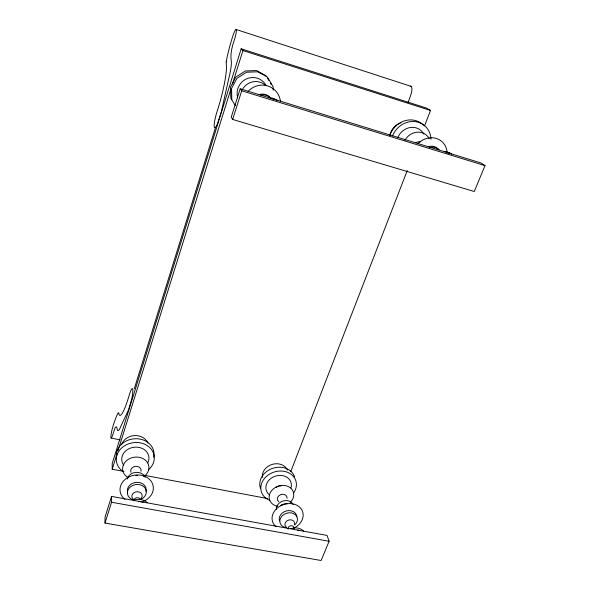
<?xml version="1.0" encoding="UTF-8"?>
<svg xmlns="http://www.w3.org/2000/svg" width="590" height="590" viewBox="0 0 590 590"><rect width="100%" height="100%" fill="white"/><g stroke="black" fill="none" stroke-linecap="round" stroke-linejoin="round"><path stroke-width="0.89" d="M104.991 523.072L105.05 517.069L111.569 496.404L327.052 535.425L329.102 541.273L321.122 560.5L104.991 523.072L111.576 502.245L111.569 496.404M408.125 102.365L410.559 95.565A8.312 2.81 -70.6 0 0 410.257 86.236M134.269 388.773L215.402 127.883M424.52 125.913L430.501 110.47L426.43 108.059L241.163 48.8L112.211 463.541L112.218 469.227L123.966 471.44M112.218 469.227L117.159 453.393M117.985 450.753L230.852 89.245M232.497 83.972L242.933 50.548L241.163 48.8M240.182 88.802L231.243 117.13L232.652 119.446L474.264 191.514L485.01 165.62L480.924 162.943L240.182 88.802L241.716 90.801L485.01 165.62M232.652 119.446L241.716 90.801M290.737 471.631L407.262 170.525M111.576 502.245L329.102 541.273M143.857 475.201L267.698 498.579M111.134 438.075L120.161 439.86M242.933 50.548L430.501 110.47M236.184 29.5L411.001 86.324M266.23 75.874L256.584 70.549L245.462 70.962L235.919 77.017L230.565 87.04L230.83 98.272L235.373 105.581M267.624 78.256L269.018 80.646M270.412 83.035L271.341 84.621M231.818 99.747L231.56 88.426L236.959 78.323L246.583 72.223L257.8 71.803L267.521 77.165L273.141 86.782L273.163 90.248M121.555 444.72A13.799 11.704 -7.9 0 1 134.468 435.59A13.799 11.704 -7.9 0 1 147.891 443.127M127.219 479.014A9.3 7.758 -8.5 0 1 135.737 472.376A9.3 7.758 -8.5 0 1 145.103 477.281M135.958 475.651A6.645 5.539 -8.5 0 1 137.684 475.673M130.98 472.295A5.214 4.366 -8.4 0 1 135.567 466.314A5.214 4.366 -8.4 0 1 140.988 471.329M123.745 465.252A13.673 11.535 -8.1 0 1 134.468 447.191A13.673 11.535 -8.1 0 1 147.743 462.98M138.665 501.5A12.796 10.502 -9 0 1 143.009 502.201M133.591 500.121A12.744 10.473 -9 0 1 147.382 502.665M116.555 458.364A18.932 16.004 -8.1 0 1 135.398 438.724A18.932 16.004 -8.1 0 1 153.614 457.324M122.838 471.322A19.072 16.085 -8.1 0 1 121.385 448.208A19.072 16.085 -8.1 0 1 148.732 446.667A19.072 16.085 -8.1 0 1 148.304 469.883M133.628 499.413A5.17 4.277 -8.8 0 1 133.163 493.365A5.17 4.277 -8.8 0 1 140.435 492.643A5.17 4.277 -8.8 0 1 140.885 498.683M128.443 477.752A13.209 11.092 -8.3 0 1 125.685 461.461A13.209 11.092 -8.3 0 1 145.295 460.112A13.209 11.092 -8.3 0 1 143.754 476.698M133.436 499.914A9.506 7.884 -8.7 0 1 129.225 488.055A9.506 7.884 -8.7 0 1 144.262 487.104A9.506 7.884 -8.7 0 1 140.619 499.457M134.085 499.981A3.208 2.655 -8.8 0 1 137.028 497.702A3.208 2.655 -8.8 0 1 140.258 499.361M125.028 499.428A16.734 13.902 -8.6 0 1 126.26 478.483A16.734 13.902 -8.6 0 1 150.885 480.939A16.734 13.902 -8.6 0 1 143.562 501.279M127.558 492.392A9.47 7.862 -8.7 0 1 136.651 482.318A9.47 7.862 -8.7 0 1 145.996 491.352M262.425 477.45A13.105 10.9 -18.2 0 1 272.292 464.367A13.105 10.9 -18.2 0 1 287.419 470.097M276.371 509.244A8.806 7.191 -18.4 0 1 283.215 500.962A8.806 7.191 -18.4 0 1 293.119 504.516M280.951 505.763A6.291 5.133 -18.4 0 1 286.939 503.786M278.782 501.699A4.941 4.056 -18.3 0 1 280.538 494.722A4.941 4.056 -18.3 0 1 287.042 498.307M276.149 487.524A5.199 4.285 -18.3 0 1 281.098 485.902M269.674 495.003A12.973 10.723 -18.3 0 1 268.126 481.182A12.973 10.723 -18.3 0 1 284.004 475.96A12.973 10.723 -18.3 0 1 290.959 487.996M297.633 530.093A12.088 9.691 -18.5 0 1 299.285 530.403M290.826 528.603A12.043 9.669 -18.5 0 1 303.577 531.111M260.419 488.151A17.973 14.883 -18.2 0 1 272.809 468.283A17.973 14.883 -18.2 0 1 294.565 476.919M269.844 500.394A18.098 14.957 -18.3 0 1 263.288 480.046A18.098 14.957 -18.3 0 1 288.023 472.494A18.098 14.957 -18.3 0 1 293.518 493.166M277.477 506.235A12.53 10.296 -18.3 0 1 270.537 492.185A12.53 10.296 -18.3 0 1 288.753 486.772A12.53 10.296 -18.3 0 1 290.177 502.466M286.379 527.652A8.99 7.294 -18.4 0 1 280.648 517.954A8.99 7.294 -18.4 0 1 293.731 513.632A8.99 7.294 -18.4 0 1 294.889 524.835M288.141 529.186A3.039 2.449 -18.4 0 1 291.025 525.734A3.039 2.449 -18.4 0 1 293.901 528.574M286.342 527.106A4.89 3.96 -18.4 0 1 285.803 522.003A4.89 3.96 -18.4 0 1 291.777 520.026A4.89 3.96 -18.4 0 1 294.381 524.451M275.995 526.686A15.842 12.869 -18.4 0 1 278.694 506.965A15.842 12.869 -18.4 0 1 301.335 509.111A15.842 12.869 -18.4 0 1 293.319 528.33M279.505 520.889A8.961 7.272 -18.4 0 1 286.629 510.888A8.961 7.272 -18.4 0 1 296.807 516.759M281.142 505.682A3.924 3.208 -18.3 0 1 281.917 504.664M397.903 137.315A15.207 13.71 -50.3 0 1 410.692 127.447A15.207 13.71 -50.3 0 1 423.804 134.129M446.674 152.648A14.374 12.729 -48.1 0 1 449.956 153.393M444.418 151.652A14.315 12.685 -48.1 0 1 451.534 154.108M389.938 135.147A21.048 18.998 -50.4 0 1 423.458 125.272M392.468 136.002A21.211 19.123 -50.3 0 1 414.6 121.547A21.211 19.123 -50.3 0 1 430.943 139.262M389.828 135.427A15.318 13.858 -50.8 0 1 401.001 122.772M404.939 140.221A14.721 13.231 -49.8 0 1 417.381 132.153A14.721 13.231 -49.8 0 1 429.218 138.672M415.839 142.736A5.812 5.214 -49.7 0 1 420.028 141.976M429.726 147.603A10.635 9.484 -48.8 0 1 439.226 149.764M428.377 146.645A10.591 9.447 -48.9 0 1 437.839 148.798M417.853 143.672A18.718 16.712 -48.9 0 1 436.349 138.451A18.718 16.712 -48.9 0 1 447.132 152.707M237.674 97.91A15.753 15.288 -61.2 0 1 246.576 78.861A15.753 15.288 -61.2 0 1 265.965 85.292M272.558 98.773A14.927 14.381 -53.2 0 1 274.94 99.548M268.516 97.645A14.861 14.33 -53.4 0 1 277.167 100.499M242.084 90.108A15.252 14.787 -59.6 0 1 265.81 85.609M260.625 95.108A11.033 10.664 -55.8 0 1 270.331 97.734M259.194 94.54A10.989 10.62 -56.1 0 1 270.663 98.124M248.051 91.384A19.418 18.777 -56.3 0 1 267.698 85.948A19.418 18.777 -56.3 0 1 280.486 101.391M226.213 61.788L226.294 64.856A39.818 6.033 -74.2 0 1 217.142 111.318A13.386 2.146 -74.2 0 0 214.141 125.862A13.386 2.146 -74.2 0 0 217.26 124.261L221.331 111.753L228.832 78.227A23.025 3.584 -74 0 0 231.214 60.689C230.13 53.277 232.349 45.88 234.687 38.91A8.762 1.32 -73.6 0 0 236.31 29.714A8.762 1.32 -73.6 0 0 233.242 34.751L233.205 34.847A38.048 5.922 -73.5 0 0 226.361 60.984L226.213 61.788M131.651 399.319L128.495 409.976L120.891 426.142A20.237 2.803 -77.2 0 1 117.285 429.188L116.473 426.85L115.212 427.425L112.793 434.653A7.471 0.988 -77.3 0 1 110.898 437.426A7.471 0.988 -77.3 0 1 112.284 428.672L112.307 428.598A32.457 4.396 -77.4 0 1 118.162 412.897L118.745 412.786L118.878 413.752A35.621 4.897 -76.9 0 0 129.21 395.226A12.007 1.726 -77.1 0 1 132.573 388.736A12.007 1.726 -77.1 0 1 131.651 399.319"/></g></svg>
